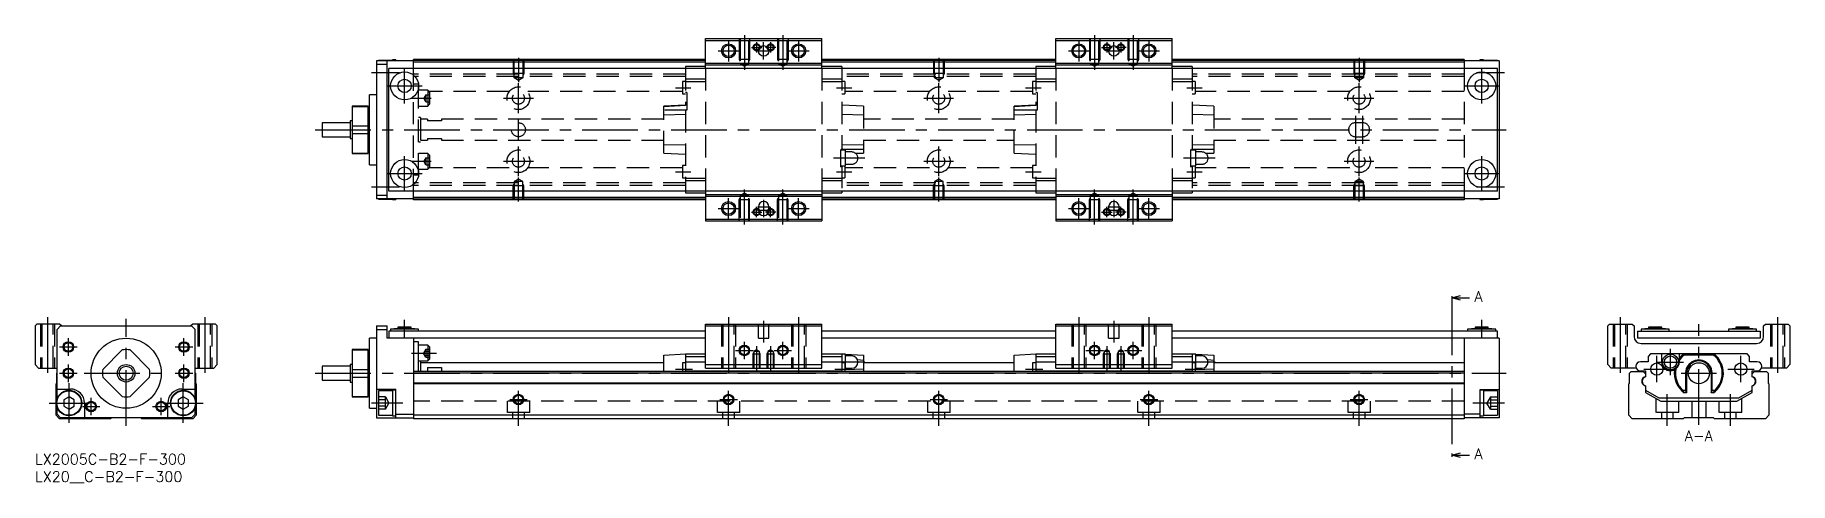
# Model space of a CAD drawing. Extents: x 0 to 501, y -8 to 120.
import ezdxf

# ---------------------------------------------------------------- set-up
doc = ezdxf.new("R2010")
doc.units = 0
doc.header["$LTSCALE"] = 0.5
doc.linetypes.add('CENTER', pattern=[50.8, 31.75, -6.35, 6.35, -6.35])
doc.linetypes.add('DASHED', pattern=[19.05, 12.7, -6.35])
doc.layers.get('0').update_dxf_attribs({"linetype": 'CONTINUOUS'})
for name, color, linetype in [('MSM_CENTER', 1, 'CENTER'), ('MSM_CONTINUOUS', 7, 'CONTINUOUS'), ('MSM_DASHED', 4, 'DASHED'), ('MSM_NARROW', 5, 'CONTINUOUS'), ('MSM_PART_NUMBER', 7, 'CONTINUOUS')]:
    doc.layers.add(name, color=color, linetype=linetype)
doc.styles.get("Standard").update_dxf_attribs({"font": 'txt.shx', "height": 1, "bigfont": 'bigfont.shx'})

# ---------------------------------------------------------------- blocks, each defined once
blk = doc.blocks.new('*U2')
at = {"layer": 'MSM_PART_NUMBER'}
blk.add_text('LX2005C-B2-F-300', height=3, dxfattribs=at).set_placement((0, -3))
blk = doc.blocks.new('*U3')
at = {"layer": 'MSM_PART_NUMBER'}
blk.add_text('LX20__C-B2-F-300', height=3, dxfattribs=at).set_placement((0, -8))

msp = doc.modelspace()

# ---------------------------------------------------------------- linework, layer by layer
for p, q in [((185.7, 110.5), (185.7, 110)), ((230.3, 110.5), (230.3, 110)), ((285.7, 110.5), (285.7, 110)), ((330.3, 110.5), (330.3, 110)), ((185.7, 75), (185.7, 74.5)), ((230.3, 75), (230.3, 74.5)), ((285.7, 75), (285.7, 74.5)), ((330.3, 75), (330.3, 74.5))]:
    msp.add_line(p, q)
at = {"layer": 'MSM_CENTER'}
for p, q in [((198, 118), (198, 112)), ((202.5, 119.5), (202.5, 109.59)), ((204.5, 116), (207.5, 116)), ((206, 117.5), (206, 114.5)), ((208, 112.5), (208, 117.5)), ((211.5, 116), (208.5, 116)), ((210, 117.5), (210, 114.5)), ((213.5, 119.5), (213.5, 109.59)), ((218, 118), (218, 112)), ((298, 118), (298, 112)), ((302.5, 119.5), (302.5, 109.59)), ((304.5, 116), (307.5, 116)), ((306, 117.5), (306, 114.5)), ((308, 112.5), (308, 117.5)), ((311.5, 116), (308.5, 116)), ((310, 117.5), (310, 114.5)), ((313.5, 119.5), (313.5, 109.59)), ((318, 118), (318, 112)), ((138, 113), (138, 106.09)), ((195, 115), (201, 115)), ((206, 115), (210, 115)), ((215, 115), (221, 115)), ((258, 113), (258, 106.09)), ((295, 115), (301, 115)), ((306, 115), (310, 115)), ((315, 115), (321, 115)), ((378, 113), (378, 106.09)), ((96, 108.8), (104, 108.8)), ((105.5, 100), (105.5, 110)), ((138, 97.25), (138, 105.75)), ((258, 97.25), (258, 105.75)), ((378, 97.25), (378, 105.75)), ((411.5, 108.8), (419.5, 108.8)), ((413, 100), (413, 110)), ((100.5, 105), (110.5, 105)), ((107.5, 101.5), (113.1, 101.5)), ((133.75, 101.5), (142.25, 101.5)), ((182.8, 104.5), (187.2, 104.5)), ((228.8, 104.5), (233.2, 104.5)), ((253.75, 101.5), (262.25, 101.5)), ((282.8, 104.5), (287.2, 104.5)), ((328.8, 104.5), (333.2, 104.5)), ((373.75, 101.5), (382.25, 101.5)), ((408, 105), (418, 105)), ((138, 89.5), (138, 95.5)), ((377, 96.5), (377, 88.5)), ((379, 96.5), (379, 88.5)), ((80, 92.5), (420, 92.5)), ((138, 79.25), (138, 87.75)), ((258, 79.25), (258, 87.75)), ((378, 79.25), (378, 87.75)), ((105.5, 75), (105.5, 85)), ((107.5, 83.5), (113.1, 83.5)), ((133.75, 83.5), (142.25, 83.5)), ((182.8, 80.5), (187.2, 80.5)), ((236.9, 84.4), (227.9, 84.4)), ((228.8, 80.45), (233.2, 80.45)), ((253.75, 83.5), (262.25, 83.5)), ((282.8, 80.5), (287.2, 80.5)), ((336.9, 84.4), (327.9, 84.4)), ((328.8, 80.45), (333.2, 80.45)), ((373.75, 83.5), (382.25, 83.5)), ((413, 75), (413, 85)), ((96, 76.2), (104, 76.2)), ((100.5, 80), (110.5, 80)), ((138, 72), (138, 78.91)), ((202.5, 65.5), (202.5, 75.41)), ((213.5, 65.5), (213.5, 75.41)), ((258, 72), (258, 78.91)), ((302.5, 65.5), (302.5, 75.41)), ((313.5, 65.5), (313.5, 75.41)), ((378, 72), (378, 78.91)), ((408, 80), (418, 80)), ((411.5, 76.2), (419.5, 76.2)), ((198, 67), (198, 73)), ((206, 67.5), (206, 70.5)), ((206.25, 70.5), (209.75, 70.5)), ((208, 72.5), (208, 67.5)), ((210, 67.5), (210, 70.5)), ((218, 67), (218, 73)), ((298, 67), (298, 73)), ((306, 67.5), (306, 70.5)), ((306.25, 70.5), (309.75, 70.5)), ((308, 72.5), (308, 67.5)), ((310, 67.5), (310, 70.5)), ((318, 67), (318, 73)), ((195, 70), (201, 70)), ((204.5, 69), (207.5, 69)), ((206.25, 69.5), (209.75, 69.5)), ((211.5, 69), (208.5, 69)), ((215, 70), (221, 70)), ((295, 70), (301, 70)), ((304.5, 69), (307.5, 69)), ((306.25, 69.5), (309.75, 69.5)), ((311.5, 69), (308.5, 69)), ((315, 70), (321, 70)), ((404.5, 44.04), (404.5, 0.13)), ((3.5, 39), (3.5, 22.5)), ((26, 8), (26, 38.5)), ((48.5, 39), (48.5, 22.5)), ((105.5, 33), (105.5, 38.2)), ((198, 39), (198, 22.5)), ((208, 38), (208, 31.8)), ((218, 39), (218, 22.5)), ((298, 39), (298, 22.5)), ((308, 38), (308, 31.8)), ((318, 39), (318, 22.5)), ((413, 33), (413, 38.2)), ((452.5, 39), (452.5, 22.5)), ((475, 8.3), (475, 37)), ((497.5, 39), (497.5, 22.5)), ((7, 30.5), (12, 30.5)), ((9.5, 28), (9.5, 33)), ((40, 30.5), (45, 30.5)), ((42.5, 28), (42.5, 33)), ((202.5, 27), (202.5, 32)), ((206, 30.7), (206, 23.5)), ((210, 30.7), (210, 23.5)), ((213.5, 27), (213.5, 32)), ((302.5, 27), (302.5, 32)), ((306, 30.7), (306, 23.5)), ((310, 30.7), (310, 23.5)), ((313.5, 27), (313.5, 32)), ((9.5, 20.5), (9.5, 25.5)), ((42.5, 20.5), (42.5, 25.5)), ((107.5, 28.75), (114.6, 28.75)), ((200, 29.5), (205, 29.5)), ((211, 29.5), (216, 29.5)), ((236.9, 26.2), (228.3, 26.2)), ((300, 29.5), (305, 29.5)), ((311, 29.5), (316, 29.5)), ((336.9, 26.2), (328.3, 26.2)), ((463, 20.45), (463, 27.95)), ((463.15, 26.2), (470.65, 26.2)), ((466.9, 22.45), (466.9, 29.95)), ((487, 20.45), (487, 27.95)), ((7, 23), (12, 23)), ((9.7, 8.85), (9.7, 20.15)), ((14, 23), (38, 23)), ((40, 23), (45, 23)), ((42.3, 8.85), (42.3, 20.15)), ((80, 23), (420, 23)), ((182.8, 24.2), (187.7, 24.2)), ((228.3, 24.2), (233.2, 24.2)), ((282.8, 24.2), (287.7, 24.2)), ((328.3, 24.2), (333.2, 24.2)), ((459.25, 24.2), (466.75, 24.2)), ((470, 23), (480, 23)), ((483.25, 24.2), (490.75, 24.2)), ((16, 11), (16, 16)), ((36, 11), (36, 16)), ((135.5, 15.5), (140.5, 15.5)), ((138, 8), (138, 18)), ((195.5, 15.5), (200.5, 15.5)), ((198, 8), (198, 18)), ((255.5, 15.5), (260.5, 15.5)), ((258, 8), (258, 18)), ((315.5, 15.5), (320.5, 15.5)), ((318, 8), (318, 18)), ((375.5, 15.5), (380.5, 15.5)), ((378, 8), (378, 18)), ((466, 8), (466, 17)), ((484, 8), (484, 17)), ((4.05, 14.5), (15.35, 14.5)), ((13.5, 13.5), (18.5, 13.5)), ((33.5, 13.5), (38.5, 13.5)), ((36.65, 14.5), (47.95, 14.5)), ((105, 14.5), (96, 14.5)), ((419.5, 14.5), (410.5, 14.5))]:
    msp.add_line(p, q, dxfattribs=at)
at = {"layer": 'MSM_CONTINUOUS'}
for p, q in [((191.4, 118.5), (224.6, 118.5)), ((191.4, 110), (191.4, 118.5)), ((191.4, 118), (224.6, 118)), ((224.6, 110), (224.6, 118.5)), ((291.4, 118.5), (324.6, 118.5)), ((291.4, 110), (291.4, 118.5)), ((291.4, 118), (324.6, 118)), ((324.6, 110), (324.6, 118.5)), ((108, 112.2), (97.5, 112.2)), ((97.5, 112.2), (97.5, 72.8)), ((97.5, 111.2), (100.5, 111.2)), ((98, 112.3), (98, 112.2)), ((102, 112.3), (98, 112.3)), ((100.5, 72.8), (100.5, 112.2)), ((102, 112.45), (102, 112.2)), ((103, 112.45), (102, 112.45)), ((103, 112.45), (103, 112.2)), ((108, 110), (108, 112.5)), ((191.4, 112.5), (108, 112.5)), ((191.4, 112.3), (108, 112.3)), ((191.4, 111.8), (108, 111.8)), ((191.4, 110.5), (185.7, 110.5)), ((191.4, 111.5), (224.6, 111.5)), ((191.4, 111), (224.6, 111)), ((291.4, 112.5), (224.6, 112.5)), ((291.4, 112.3), (224.6, 112.3)), ((291.4, 111.8), (224.6, 111.8)), ((230.3, 110.5), (224.6, 110.5)), ((291.4, 110.5), (285.7, 110.5)), ((291.4, 111.5), (324.6, 111.5)), ((291.4, 111), (324.6, 111)), ((408, 112.5), (324.6, 112.5)), ((408, 112.3), (324.6, 112.3)), ((408, 111.8), (324.6, 111.8)), ((330.3, 110.5), (324.6, 110.5)), ((408, 112.5), (408, 110)), ((418, 112.2), (408, 112.2)), ((413.5, 112.45), (412.5, 112.45)), ((412.5, 112.45), (412.5, 112.2)), ((413.5, 112.45), (413.5, 112.2)), ((417.5, 112.3), (413.5, 112.3)), ((417.5, 112.3), (417.5, 112.2)), ((418, 112.2), (418, 72.8)), ((101, 75), (101, 110)), ((417.5, 110), (101, 110)), ((417.5, 75), (417.5, 110)), ((97.5, 102.5), (95.5, 102.5)), ((95.5, 82.5), (95.5, 102.5)), ((95.1, 99.25), (90.5, 99.25)), ((90.5, 99.25), (90.5, 85.75)), ((90.5, 99.16), (95.1, 99.16)), ((95.1, 85.75), (95.1, 99.25)), ((95.5, 97), (95.1, 97)), ((82, 94.5), (82, 90.5)), ((90, 94.5), (82, 94.5)), ((82, 90.5), (90, 90.5)), ((90, 95), (90, 90)), ((90.5, 95), (90, 95)), ((90.5, 93.62), (95.1, 93.62)), ((90.5, 91.38), (95.1, 91.38)), ((90, 90), (90.5, 90)), ((90.5, 85.84), (95.1, 85.84)), ((90.5, 85.75), (95.1, 85.75)), ((95.1, 88), (95.5, 88)), ((95.5, 82.5), (97.5, 82.5)), ((97.5, 73.8), (100.5, 73.8)), ((108, 72.8), (97.5, 72.8)), ((98, 72.8), (98, 72.7)), ((98, 72.7), (102, 72.7)), ((417.5, 75), (101, 75)), ((102, 72.8), (102, 72.55)), ((102, 72.55), (103, 72.55)), ((103, 72.8), (103, 72.55)), ((108, 72.5), (108, 75)), ((191.4, 73.2), (108, 73.2)), ((191.4, 72.7), (108, 72.7)), ((191.4, 72.5), (108, 72.5)), ((185.7, 74.5), (191.4, 74.5)), ((191.4, 75), (191.4, 66.5)), ((191.4, 74), (224.6, 74)), ((191.4, 73.5), (224.6, 73.5)), ((206.5, 70.5), (206.5, 69.5)), ((209.5, 69.5), (209.5, 70.5)), ((224.6, 75), (224.6, 66.5)), ((224.6, 74.5), (230.3, 74.5)), ((291.4, 73.2), (224.6, 73.2)), ((291.4, 72.7), (224.6, 72.7)), ((291.4, 72.5), (224.6, 72.5)), ((285.7, 74.5), (291.4, 74.5)), ((291.4, 75), (291.4, 66.5)), ((291.4, 74), (324.6, 74)), ((291.4, 73.5), (324.6, 73.5)), ((306.5, 70.5), (306.5, 69.5)), ((309.5, 69.5), (309.5, 70.5)), ((324.6, 75), (324.6, 66.5)), ((324.6, 74.5), (330.3, 74.5)), ((408, 73.2), (324.6, 73.2)), ((408, 72.7), (324.6, 72.7)), ((408, 72.5), (324.6, 72.5)), ((408, 75), (408, 72.5)), ((418, 72.8), (408, 72.8)), ((412.5, 72.8), (412.5, 72.55)), ((412.5, 72.55), (413.5, 72.55)), ((413.5, 72.8), (413.5, 72.55)), ((413.5, 72.7), (417.5, 72.7)), ((417.5, 72.8), (417.5, 72.7)), ((191.4, 67), (224.6, 67)), ((191.4, 66.5), (224.6, 66.5)), ((291.4, 67), (324.6, 67)), ((291.4, 66.5), (324.6, 66.5)), ((404.5, 44.54), (407, 45.21)), ((404.5, 45.04), (404.5, 44.04)), ((407, 43.87), (404.5, 44.54)), ((404.5, 44.54), (409.5, 44.54)), ((0.5, 37), (0, 36.5)), ((0, 36.5), (0, 25.5)), ((7, 37), (0.5, 37)), ((6.3, 35.5), (7.3, 36.5)), ((6.3, 15.83), (6.3, 35.5)), ((7.5, 36.5), (7, 37)), ((7.3, 36.5), (44.7, 36.5)), ((45, 37), (44.5, 36.5)), ((44.7, 36.5), (45.7, 35.5)), ((51.5, 37), (45, 37)), ((45.7, 15.83), (45.7, 35.5)), ((52, 36.5), (51.5, 37)), ((52, 25.5), (52, 36.5)), ((97.5, 36.5), (97.5, 10.3)), ((97.5, 36.5), (100.5, 36.5)), ((97.5, 35.5), (100.5, 35.5)), ((100.5, 33), (100.5, 36.5)), ((103.6, 35.8), (101.5, 35.55)), ((101.5, 35.55), (101.5, 35)), ((109.5, 35.55), (101.5, 35.55)), ((103.6, 36.2), (103.6, 35.8)), ((107.4, 36.2), (103.6, 36.2)), ((107.4, 35.8), (103.6, 35.8)), ((107.4, 35.8), (107.4, 36.2)), ((109.5, 35.55), (107.4, 35.8)), ((109.5, 35), (109.5, 35.55)), ((191.4, 37), (224.6, 37)), ((191.4, 24.5), (191.4, 37)), ((191.4, 36.5), (224.6, 36.5)), ((224.6, 24.5), (224.6, 37)), ((291.4, 37), (324.6, 37)), ((291.4, 24.5), (291.4, 37)), ((291.4, 36.5), (324.6, 36.5)), ((324.6, 24.5), (324.6, 37)), ((411.1, 35.8), (409, 35.55)), ((409, 35.55), (409, 35)), ((417, 35.55), (409, 35.55)), ((411.1, 36.2), (411.1, 35.8)), ((414.9, 36.2), (411.1, 36.2)), ((414.9, 35.8), (411.1, 35.8)), ((414.9, 35.8), (414.9, 36.2)), ((417, 35.55), (414.9, 35.8)), ((417, 35), (417, 35.55)), ((449, 36.5), (449.5, 37)), ((449, 25.5), (449, 36.5)), ((449.5, 37), (456, 37)), ((456, 37), (456.5, 36.5)), ((456.5, 36.5), (456.5, 33.5)), ((460.6, 35.8), (458.5, 35.55)), ((466.5, 35.55), (458.5, 35.55)), ((458.5, 35.55), (458.5, 35)), ((464.4, 36.2), (460.6, 36.2)), ((460.6, 36.2), (460.6, 35.8)), ((464.4, 35.8), (460.6, 35.8)), ((464.4, 35.8), (464.4, 36.2)), ((466.5, 35.55), (464.4, 35.8)), ((466.5, 35), (466.5, 35.55)), ((485.6, 35.8), (483.5, 35.55)), ((491.5, 35.55), (483.5, 35.55)), ((483.5, 35.55), (483.5, 35)), ((489.4, 36.2), (485.6, 36.2)), ((485.6, 36.2), (485.6, 35.8)), ((489.4, 35.8), (485.6, 35.8)), ((489.4, 35.8), (489.4, 36.2)), ((491.5, 35.55), (489.4, 35.8)), ((491.5, 35), (491.5, 35.55)), ((493.5, 36.5), (494, 37)), ((493.5, 33.5), (493.5, 36.5)), ((494, 37), (500.5, 37)), ((500.5, 37), (501, 36.5)), ((501, 36.5), (501, 25.5)), ((97.5, 33), (95.5, 33)), ((95.5, 13), (95.5, 33)), ((191.4, 33), (100.5, 33)), ((101, 35), (101, 33)), ((191.4, 35), (101, 35)), ((108, 33), (108, 10)), ((109.5, 32), (108, 32)), ((109.5, 23.5), (109.5, 32)), ((112.1, 31), (109.5, 31)), ((112.6, 30.5), (112.1, 31)), ((112.1, 31), (112.1, 26.5)), ((112.6, 30.5), (112.6, 27)), ((291.4, 35), (224.6, 35)), ((291.4, 33), (224.6, 33)), ((417.5, 35), (324.6, 35)), ((418, 33), (324.6, 33)), ((408, 33), (408, 10)), ((417.5, 33), (417.5, 35)), ((418, 33), (418, 10.3)), ((457.5, 35), (492.5, 35)), ((457.5, 35), (457.5, 33)), ((492.5, 33), (457.5, 33)), ((458.5, 31.5), (491.5, 31.5)), ((492.5, 35), (492.5, 33)), ((0, 25.5), (1, 24.5)), ((19.34, 24.12), (24.88, 29.66)), ((27.12, 29.66), (32.66, 24.12)), ((51, 24.5), (52, 25.5)), ((90.5, 25.5), (90, 25.5)), ((90, 25.5), (90, 20.5)), ((95.1, 29.75), (90.5, 29.75)), ((90.5, 29.75), (90.5, 16.25)), ((90.5, 29.66), (95.1, 29.66)), ((95.1, 16.25), (95.1, 29.75)), ((95.5, 27.5), (95.1, 27.5)), ((109.5, 26.5), (112.1, 26.5)), ((110, 26.5), (110, 23.5)), ((179.5, 26), (110, 26)), ((112.1, 26.5), (112.6, 27)), ((179.5, 28.2), (185.7, 28.5)), ((179.5, 23.5), (179.5, 28.2)), ((185.7, 25.95), (184.8, 25.95)), ((184.8, 25.95), (184.8, 23.5)), ((185.7, 28.5), (191.4, 28.5)), ((185.7, 28.5), (185.7, 23.5)), ((185.7, 27.79), (191.4, 27.79)), ((185.7, 26.3), (191.4, 26.3)), ((191.4, 25.5), (224.6, 25.5)), ((224.6, 28.5), (230.3, 28.5)), ((224.6, 27.79), (230.3, 27.79)), ((224.6, 26.3), (230.3, 26.3)), ((230.3, 28.5), (231.32, 28.45)), ((230.3, 28.5), (230.3, 23.5)), ((231.4, 28.45), (230.3, 28.45)), ((231.2, 25.95), (230.3, 25.95)), ((231.2, 25.95), (231.2, 23.5)), ((231.4, 28.45), (236.5, 28.2)), ((231.4, 23.95), (231.4, 28.45)), ((233.15, 27.95), (231.4, 27.95)), ((236.5, 26.63), (234.8, 26.79)), ((236.5, 28.2), (236.5, 23.5)), ((279.5, 26), (236.5, 26)), ((279.5, 28.2), (285.7, 28.5)), ((279.5, 23.5), (279.5, 28.2)), ((285.7, 25.95), (284.8, 25.95)), ((284.8, 25.95), (284.8, 23.5)), ((285.7, 28.5), (291.4, 28.5)), ((285.7, 28.5), (285.7, 23.5)), ((285.7, 27.79), (291.4, 27.79)), ((285.7, 26.3), (291.4, 26.3)), ((291.4, 25.5), (324.6, 25.5)), ((324.6, 28.5), (330.3, 28.5)), ((324.6, 27.79), (330.3, 27.79)), ((324.6, 26.3), (330.3, 26.3)), ((330.3, 28.5), (331.32, 28.45)), ((330.3, 28.5), (330.3, 23.5)), ((331.4, 28.45), (330.3, 28.45)), ((331.2, 25.95), (330.3, 25.95)), ((331.2, 25.95), (331.2, 23.5)), ((331.4, 28.45), (336.5, 28.2)), ((331.4, 23.95), (331.4, 28.45)), ((333.15, 27.95), (331.4, 27.95)), ((336.5, 26.63), (334.8, 26.79)), ((336.5, 28.2), (336.5, 23.5)), ((408, 26), (336.5, 26)), ((450, 24.5), (449, 25.5)), ((460.5, 26.3), (458.3, 26.3)), ((461.21, 28.5), (460.5, 27.79)), ((460.5, 27.79), (460.5, 26.3)), ((488.79, 28.5), (461.21, 28.5)), ((464.4, 26.2), (464.4, 28.5)), ((469.4, 28.5), (469.4, 26.2)), ((470.67, 28.5), (470.81, 28.2)), ((479.19, 28.2), (470.81, 28.2)), ((479.19, 28.2), (479.33, 28.5)), ((489.5, 27.79), (488.79, 28.5)), ((489.5, 26.3), (489.5, 27.79)), ((491.7, 26.3), (489.5, 26.3)), ((501, 25.5), (500, 24.5)), ((1, 24.5), (6.3, 24.5)), ((6, 20), (6.2, 20.2)), ((6.2, 23), (6.3, 23.1)), ((6.2, 20.2), (6.2, 23)), ((24.88, 16.34), (19.34, 21.88)), ((32.66, 21.88), (27.12, 16.34)), ((45.7, 24.5), (51, 24.5)), ((45.7, 23.1), (45.8, 23)), ((45.8, 23), (45.8, 20.2)), ((45.8, 20.2), (46, 20)), ((90, 25), (82, 25)), ((82, 25), (82, 21)), ((82, 21), (90, 21)), ((90, 20.5), (90.5, 20.5)), ((90.5, 24.12), (95.1, 24.12)), ((90.5, 21.88), (95.1, 21.88)), ((408, 23.5), (108, 23.5)), ((408, 23), (108, 23)), ((408, 20.2), (108, 20.2)), ((112, 24.66), (116, 24.66)), ((112, 24.66), (112, 23.5)), ((116, 24.66), (116, 23.5)), ((185.7, 23.7), (230.3, 23.7)), ((191.4, 24.5), (224.6, 24.5)), ((231.2, 23.95), (231.4, 23.95)), ((231.4, 24.45), (233.15, 24.45)), ((231.4, 24.03), (236.5, 24.23)), ((285.7, 23.7), (330.3, 23.7)), ((291.4, 24.5), (324.6, 24.5)), ((331.2, 23.95), (331.4, 23.95)), ((331.4, 24.45), (333.15, 24.45)), ((331.4, 24.03), (336.5, 24.23)), ((457.1, 24.5), (450, 24.5)), ((455, 20), (455.2, 20.2)), ((455.2, 23), (455.7, 23.5)), ((455.2, 20.2), (455.2, 23)), ((455.7, 23.5), (459.1, 23.5)), ((458.3, 23.7), (459.8, 23.7)), ((459.1, 23.5), (459.8, 22.8)), ((459.8, 23.7), (459.8, 21.96)), ((471.21, 22.68), (471.21, 18.04)), ((471.5, 23), (471.5, 17.38)), ((478.5, 23), (478.5, 17.38)), ((478.79, 18.04), (478.79, 22.68)), ((490.2, 23.7), (491.7, 23.7)), ((490.2, 21.96), (490.2, 23.7)), ((490.2, 22.8), (490.9, 23.5)), ((490.9, 23.5), (494.3, 23.5)), ((500, 24.5), (492.9, 24.5)), ((494.3, 23.5), (494.8, 23)), ((494.8, 23), (494.8, 20.2)), ((494.8, 20.2), (495, 20)), ((6, 11), (6, 20)), ((6.3, 18.5), (10.1, 18.5)), ((9.7, 16.23), (8.2, 15.37)), ((8.2, 15.37), (8.2, 13.63)), ((11.2, 15.37), (9.7, 16.23)), ((11.2, 13.63), (11.2, 15.37)), ((42.3, 16.23), (40.8, 15.37)), ((40.8, 15.37), (40.8, 13.63)), ((41.9, 18.5), (45.7, 18.5)), ((43.8, 15.37), (42.3, 16.23)), ((43.8, 13.63), (43.8, 15.37)), ((46, 20), (46, 11)), ((90.5, 16.34), (95.1, 16.34)), ((90.5, 16.25), (95.1, 16.25)), ((95.1, 18.5), (95.5, 18.5)), ((97.5, 18.5), (103, 18.5)), ((102, 18), (98, 18)), ((98, 18), (98, 11)), ((103, 18.15), (102, 18.15)), ((102, 18.15), (102, 10.85)), ((103, 10.3), (103, 18.5)), ((408, 20), (108, 20)), ((418, 18.3), (412.5, 18.3)), ((412.5, 18.3), (412.5, 10.3)), ((413.5, 18.15), (412.5, 18.15)), ((413.5, 18.15), (413.5, 10.85)), ((417.5, 18), (413.5, 18)), ((417.5, 18), (417.5, 11)), ((455, 11), (455, 20)), ((459.8, 19.44), (459.8, 17.5)), ((459.8, 18.16), (463.54, 16)), ((459.8, 17.5), (464.13, 15)), ((463.54, 16), (486.46, 16)), ((471.21, 18.04), (470.53, 18.04)), ((471.5, 17.38), (470.83, 17.38)), ((471.21, 18.04), (471.5, 17.38)), ((478.5, 17.38), (478.79, 18.04)), ((479.17, 17.38), (478.5, 17.38)), ((479.47, 18.04), (478.79, 18.04)), ((485.87, 15), (490.2, 17.5)), ((486.46, 16), (490.2, 18.16)), ((490.2, 17.5), (490.2, 19.44)), ((495, 20), (495, 11)), ((7, 10), (6, 11)), ((6.3, 11.3), (6.3, 13.17)), ((6.3, 11.3), (7.3, 10.3)), ((44.7, 10.3), (7.3, 10.3)), ((8.2, 13.63), (9.7, 12.77)), ((9.7, 12.77), (11.2, 13.63)), ((14.1, 14.5), (14.1, 10.3)), ((21.8, 10.3), (21.5, 10)), ((30.5, 10), (30.2, 10.3)), ((37.9, 10.3), (37.9, 14.5)), ((40.8, 13.63), (42.3, 12.77)), ((42.3, 12.77), (43.8, 13.63)), ((44.7, 10.3), (45.7, 11.3)), ((46, 11), (45, 10)), ((45.7, 11.3), (45.7, 13.17)), ((95.5, 13), (97.5, 13)), ((97.5, 10.3), (108, 10.3)), ((98, 11), (102, 11)), ((102, 10.85), (103, 10.85)), ((103, 11.3), (108, 11.3)), ((408, 11), (108, 11)), ((412.5, 11.3), (408, 11.3)), ((418, 10.3), (408, 10.3)), ((412.5, 10.85), (413.5, 10.85)), ((413.5, 11), (417.5, 11)), ((456, 10), (455, 11)), ((464.13, 15), (485.87, 15)), ((470.8, 10.3), (470.5, 10)), ((479.2, 10.3), (470.8, 10.3)), ((479.5, 10), (479.2, 10.3)), ((495, 11), (494, 10)), ((21.5, 10), (7, 10)), ((45, 10), (30.5, 10)), ((408, 10), (108, 10)), ((470.5, 10), (456, 10)), ((494, 10), (479.5, 10)), ((404.5, -0.37), (407, 0.3)), ((404.5, 0.13), (404.5, -0.87)), ((407, -1.04), (404.5, -0.37)), ((404.5, -0.37), (409.5, -0.37))]:
    msp.add_line(p, q, dxfattribs=at)
for centre, radius in [((198, 115), 1.62), ((208, 115), 1.5), ((218, 115), 1.62), ((298, 115), 1.62), ((308, 115), 1.5), ((318, 115), 1.62), ((105.5, 105), 4), ((105.5, 105), 1.9), ((413, 105), 4), ((413, 105), 1.9), ((105.5, 80), 4), ((105.5, 80), 1.9), ((413, 80), 4), ((413, 80), 1.9), ((198, 70), 1.62), ((218, 70), 1.62), ((298, 70), 1.62), ((318, 70), 1.62), ((9.5, 30.5), 1.23), ((26, 23), 10), ((42.5, 30.5), 1.23), ((202.5, 29.5), 1.23), ((213.5, 29.5), 1.23), ((302.5, 29.5), 1.23), ((313.5, 29.5), 1.23), ((26, 23), 2.5), ((463, 24.2), 1.75), ((466.9, 26.2), 2.25), ((466.9, 26.2), 1.75), ((475, 23), 3), ((487, 24.2), 1.75), ((9.5, 23), 1.23), ((26, 23), 2), ((42.5, 23), 1.23), ((9.7, 14.5), 3.65), ((9.7, 14.5), 3.5), ((42.3, 14.5), 3.65), ((42.3, 14.5), 3.5), ((138, 15.5), 1.23), ((198, 15.5), 1.23), ((258, 15.5), 1.23), ((318, 15.5), 1.23), ((378, 15.5), 1.23), ((16, 13.5), 1.23), ((36, 13.5), 1.23)]:
    msp.add_circle(centre, radius, dxfattribs=at)
for centre, radius, start, end in [((208, 70.5), 1.5, 0, 180), ((308, 70.5), 1.5, 0, 180), ((208, 69.5), 1.5, 180, 0), ((308, 69.5), 1.5, 180, 0), ((458.5, 33.5), 2, 180, 270), ((491.5, 33.5), 2, 270, 0), ((26, 23), 6.75, 80.4309, 99.5691), ((233.15, 26.2), 1.75, 270, 90), ((333.15, 26.2), 1.75, 270, 90), ((458.3, 25), 1.3, 90, 270), ((466.9, 26.2), 2.5, 180, 0), ((475, 23), 7, 128.2132, 143.1301), ((475, 23), 6.68, 128.8735, 147.0286), ((475, 23), 3.8, 355.1074, 184.8926), ((475, 23), 3.5, 0, 180), ((475, 23), 7, 306.5962, 51.7868), ((475, 23), 6.68, 312.0402, 51.1265), ((491.7, 25), 1.3, 270, 90), ((26, 23), 6.75, 170.4309, 189.5691), ((26, 23), 6.75, 350.4309, 9.5691), ((460, 20.7), 1.32, 98.7147, 261.2853), ((460.1, 20.7), 1.3, 103.3424, 256.6576), ((475, 23), 7, 171.8617, 233.4038), ((475, 23), 6.68, 169.3812, 227.9598), ((490, 20.7), 1.32, 278.7147, 81.2853), ((489.9, 20.7), 1.3, 283.3424, 76.6576), ((10.1, 14.5), 4, 0, 90), ((26, 23), 6.75, 260.4309, 279.5691), ((41.9, 14.5), 4, 90, 180), ((476.07, 20.13), 5.92, 200.6125, 207.6426), ((468.81, 22.42), 11.52, 334.0671, 337.6778)]:
    msp.add_arc(centre, radius, start, end, dxfattribs=at)
at = {"layer": 'MSM_DASHED'}
for p, q in [((201, 118.5), (201, 112.5)), ((201.27, 118.5), (201.27, 111.3)), ((203.73, 111.3), (203.73, 118.5)), ((204, 118.5), (204, 112.5)), ((212, 118.5), (212, 112.5)), ((212.27, 118.5), (212.27, 111.3)), ((214.73, 111.3), (214.73, 118.5)), ((215, 118.5), (215, 112.5)), ((301, 118.5), (301, 112.5)), ((301.27, 118.5), (301.27, 111.3)), ((303.73, 111.3), (303.73, 118.5)), ((304, 118.5), (304, 112.5)), ((312, 118.5), (312, 112.5)), ((312.27, 118.5), (312.27, 111.3)), ((314.73, 111.3), (314.73, 118.5)), ((315, 118.5), (315, 112.5)), ((136.5, 112.5), (136.5, 108.5)), ((136.77, 107.3), (136.77, 112.5)), ((139.23, 112.5), (139.23, 107.3)), ((139.5, 112.5), (139.5, 108.5)), ((204, 112.5), (201, 112.5)), ((201, 112.5), (201.27, 112.03)), ((201.27, 111.3), (202.5, 110.59)), ((203.73, 111.3), (201.27, 111.3)), ((202.5, 110.59), (203.73, 111.3)), ((204, 112.5), (203.73, 112.03)), ((215, 112.5), (212, 112.5)), ((212, 112.5), (212.27, 112.03)), ((212.27, 111.3), (213.5, 110.59)), ((214.73, 111.3), (212.27, 111.3)), ((213.5, 110.59), (214.73, 111.3)), ((215, 112.5), (214.73, 112.03)), ((256.5, 112.5), (256.5, 108.5)), ((256.77, 107.3), (256.77, 112.5)), ((259.23, 112.5), (259.23, 107.3)), ((259.5, 112.5), (259.5, 108.5)), ((304, 112.5), (301, 112.5)), ((301, 112.5), (301.27, 112.03)), ((301.27, 111.3), (302.5, 110.59)), ((303.73, 111.3), (301.27, 111.3)), ((302.5, 110.59), (303.73, 111.3)), ((304, 112.5), (303.73, 112.03)), ((315, 112.5), (312, 112.5)), ((312, 112.5), (312.27, 112.03)), ((312.27, 111.3), (313.5, 110.59)), ((314.73, 111.3), (312.27, 111.3)), ((313.5, 110.59), (314.73, 111.3)), ((315, 112.5), (314.73, 112.03)), ((376.5, 112.5), (376.5, 108.5)), ((376.77, 107.3), (376.77, 112.5)), ((379.23, 112.5), (379.23, 107.3)), ((379.5, 112.5), (379.5, 108.5)), ((108, 75), (108, 110)), ((185.7, 108.4), (108, 108.4)), ((185.7, 107.7), (108, 107.7)), ((109.5, 105.5), (108, 105.5)), ((109.5, 79.5), (109.5, 105.5)), ((139.5, 108.5), (136.5, 108.5)), ((136.5, 108.5), (136.77, 108.03)), ((139.23, 107.3), (136.77, 107.3)), ((138, 106.59), (136.77, 107.3)), ((139.23, 107.3), (138, 106.59)), ((139.5, 108.5), (139.23, 108.03)), ((184.8, 106.25), (184.8, 102.75)), ((185.7, 106.25), (184.8, 106.25)), ((185.7, 110), (185.7, 99.43)), ((185.7, 107), (191.4, 107)), ((185.7, 106.29), (191.4, 106.29)), ((191.4, 110), (191.4, 75)), ((224.6, 110), (224.6, 75)), ((224.6, 107), (230.3, 107)), ((224.6, 106.29), (230.3, 106.29)), ((230.3, 110), (230.3, 86.9)), ((285.7, 108.4), (230.3, 108.4)), ((285.7, 107.7), (230.3, 107.7)), ((231.2, 106.25), (230.3, 106.25)), ((231.2, 106.25), (231.2, 102.75)), ((259.5, 108.5), (256.5, 108.5)), ((256.5, 108.5), (256.77, 108.03)), ((259.23, 107.3), (256.77, 107.3)), ((258, 106.59), (256.77, 107.3)), ((259.23, 107.3), (258, 106.59)), ((259.5, 108.5), (259.23, 108.03)), ((284.8, 106.25), (284.8, 102.75)), ((285.7, 106.25), (284.8, 106.25)), ((285.7, 110), (285.7, 99.43)), ((285.7, 107), (291.4, 107)), ((285.7, 106.29), (291.4, 106.29)), ((291.4, 110), (291.4, 75)), ((324.6, 110), (324.6, 75)), ((324.6, 107), (330.3, 107)), ((324.6, 106.29), (330.3, 106.29)), ((330.3, 110), (330.3, 86.9)), ((408, 108.4), (330.3, 108.4)), ((408, 107.7), (330.3, 107.7)), ((331.2, 106.25), (330.3, 106.25)), ((331.2, 106.25), (331.2, 102.75)), ((376.5, 108.5), (376.77, 108.03)), ((379.5, 108.5), (376.5, 108.5)), ((379.23, 107.3), (376.77, 107.3)), ((378, 106.59), (376.77, 107.3)), ((379.23, 107.3), (378, 106.59)), ((379.5, 108.5), (379.23, 108.03)), ((408, 110), (408, 75)), ((112.1, 103.75), (109.5, 103.75)), ((111.6, 102.5), (111.02, 101.5)), ((111.6, 100.5), (111.02, 101.5)), ((111.6, 102.5), (111.6, 100.5)), ((111.6, 102.5), (112.6, 102.5)), ((111.6, 101.5), (112.6, 101.5)), ((111.6, 100.5), (112.6, 100.5)), ((112.1, 103.75), (112.1, 99.25)), ((112.6, 103.25), (112.1, 103.75)), ((135.34, 103.37), (112.48, 103.37)), ((112.6, 103.25), (112.6, 99.75)), ((184.8, 103.37), (140.66, 103.37)), ((184.8, 102.75), (185.7, 102.75)), ((186.1, 103.1), (185.7, 103.1)), ((186.1, 103.1), (186.1, 98.1)), ((230.3, 102.75), (231.2, 102.75)), ((255.34, 103.37), (231.2, 103.37)), ((284.8, 103.37), (260.66, 103.37)), ((284.8, 102.75), (285.7, 102.75)), ((286.1, 103.1), (285.7, 103.1)), ((286.1, 103.1), (286.1, 98.1)), ((330.3, 102.75), (331.2, 102.75)), ((375.34, 103.37), (331.2, 103.37)), ((408, 103.37), (380.66, 103.37)), ((109.5, 99.25), (112.1, 99.25)), ((110, 96), (109.5, 96)), ((110, 96), (110, 89)), ((112, 95.5), (110, 95.5)), ((112, 95.5), (112, 95)), ((112.1, 99.25), (112.6, 99.75)), ((116, 95.5), (116, 95)), ((179.5, 95.5), (116, 95.5)), ((185.7, 99.5), (179.5, 99.18)), ((185.7, 99.43), (179.5, 99.06)), ((179.5, 85.82), (179.5, 99.18)), ((186.1, 98.1), (179.5, 98.1)), ((185.7, 96.83), (179.5, 96.69)), ((185.7, 98.1), (185.7, 75)), ((236.5, 99.18), (230.3, 99.5)), ((236.5, 96.69), (230.3, 96.83)), ((236.5, 99.18), (236.5, 85.82)), ((279.5, 95.5), (236.5, 95.5)), ((285.7, 99.5), (279.5, 99.18)), ((285.7, 99.43), (279.5, 99.06)), ((279.5, 85.82), (279.5, 99.18)), ((286.1, 98.1), (279.5, 98.1)), ((285.7, 96.83), (279.5, 96.69)), ((285.7, 98.1), (285.7, 75)), ((336.5, 99.18), (330.3, 99.5)), ((336.5, 96.69), (330.3, 96.83)), ((336.5, 99.18), (336.5, 85.82)), ((408, 95.5), (336.5, 95.5)), ((116, 95), (112, 95)), ((379, 94.5), (377, 94.5)), ((377, 90.5), (379, 90.5)), ((109.5, 89), (110, 89)), ((112.1, 85.75), (109.5, 85.75)), ((110, 89.5), (112, 89.5)), ((112, 90), (116, 90)), ((112, 90), (112, 89.5)), ((112.6, 85.25), (112.1, 85.75)), ((112.1, 85.75), (112.1, 81.25)), ((112.6, 85.25), (112.6, 81.75)), ((116, 90), (116, 89.5)), ((116, 89.5), (179.5, 89.5)), ((179.5, 88.31), (185.7, 88.17)), ((179.5, 85.82), (185.7, 85.5)), ((236.5, 86.9), (229.9, 86.9)), ((229.9, 86.9), (229.9, 81.9)), ((231.4, 86.65), (229.9, 86.65)), ((230.3, 88.17), (236.5, 88.31)), ((231.4, 82.15), (231.4, 86.65)), ((233.15, 86.15), (231.4, 86.15)), ((234.2, 85.8), (236.5, 85.94)), ((234.31, 85.71), (236.5, 85.82)), ((236.5, 89.5), (279.5, 89.5)), ((279.5, 88.31), (285.7, 88.17)), ((279.5, 85.82), (285.7, 85.5)), ((336.5, 86.9), (329.9, 86.9)), ((329.9, 86.9), (329.9, 81.9)), ((331.4, 86.65), (329.9, 86.65)), ((330.3, 88.17), (336.5, 88.31)), ((331.4, 82.15), (331.4, 86.65)), ((333.15, 86.15), (331.4, 86.15)), ((334.2, 85.8), (336.5, 85.94)), ((334.31, 85.71), (336.5, 85.82)), ((336.5, 89.5), (408, 89.5)), ((109.5, 81.25), (112.1, 81.25)), ((111.6, 84.5), (111.02, 83.5)), ((111.6, 82.5), (111.02, 83.5)), ((111.6, 84.5), (112.6, 84.5)), ((111.6, 84.5), (111.6, 82.5)), ((111.6, 83.5), (112.6, 83.5)), ((111.6, 82.5), (112.6, 82.5)), ((112.1, 81.25), (112.6, 81.75)), ((135.34, 81.63), (112.48, 81.63)), ((184.8, 81.63), (140.66, 81.63)), ((184.8, 82.25), (184.8, 78.75)), ((185.7, 82.25), (184.8, 82.25)), ((229.9, 82.15), (231.4, 82.15)), ((230.3, 81.9), (229.9, 81.9)), ((230.3, 82.15), (230.3, 75)), ((231.2, 82.15), (231.2, 78.75)), ((255.34, 81.63), (231.2, 81.63)), ((231.4, 82.65), (233.15, 82.65)), ((284.8, 81.63), (260.66, 81.63)), ((284.8, 82.25), (284.8, 78.75)), ((285.7, 82.25), (284.8, 82.25)), ((329.9, 82.15), (331.4, 82.15)), ((330.3, 81.9), (329.9, 81.9)), ((330.3, 82.15), (330.3, 75)), ((331.2, 82.15), (331.2, 78.75)), ((375.34, 81.63), (331.2, 81.63)), ((331.4, 82.65), (333.15, 82.65)), ((408, 81.63), (380.66, 81.63)), ((109.5, 79.5), (108, 79.5)), ((185.7, 77.3), (108, 77.3)), ((185.7, 76.6), (108, 76.6)), ((136.5, 76.5), (136.77, 76.97)), ((139.5, 76.5), (136.5, 76.5)), ((136.5, 72.5), (136.5, 76.5)), ((138, 78.41), (136.77, 77.7)), ((136.77, 77.7), (136.77, 72.5)), ((139.23, 77.7), (136.77, 77.7)), ((139.23, 77.7), (138, 78.41)), ((139.23, 72.5), (139.23, 77.7)), ((139.5, 76.5), (139.23, 76.97)), ((139.5, 72.5), (139.5, 76.5)), ((184.8, 78.75), (185.7, 78.75)), ((185.7, 78.71), (191.4, 78.71)), ((185.7, 78), (191.4, 78)), ((224.6, 78.71), (230.3, 78.71)), ((224.6, 78), (230.3, 78)), ((230.3, 78.75), (231.2, 78.75)), ((285.7, 77.3), (230.3, 77.3)), ((285.7, 76.6), (230.3, 76.6)), ((256.5, 76.5), (256.77, 76.97)), ((259.5, 76.5), (256.5, 76.5)), ((256.5, 72.5), (256.5, 76.5)), ((258, 78.41), (256.77, 77.7)), ((256.77, 77.7), (256.77, 72.5)), ((259.23, 77.7), (256.77, 77.7)), ((259.23, 77.7), (258, 78.41)), ((259.23, 72.5), (259.23, 77.7)), ((259.5, 76.5), (259.23, 76.97)), ((259.5, 72.5), (259.5, 76.5)), ((284.8, 78.75), (285.7, 78.75)), ((285.7, 78.71), (291.4, 78.71)), ((285.7, 78), (291.4, 78)), ((324.6, 78.71), (330.3, 78.71)), ((324.6, 78), (330.3, 78)), ((330.3, 78.75), (331.2, 78.75)), ((408, 77.3), (330.3, 77.3)), ((408, 76.6), (330.3, 76.6)), ((376.5, 76.5), (376.77, 76.97)), ((379.5, 76.5), (376.5, 76.5)), ((376.5, 72.5), (376.5, 76.5)), ((378, 78.41), (376.77, 77.7)), ((379.23, 77.7), (376.77, 77.7)), ((376.77, 77.7), (376.77, 72.5)), ((379.23, 77.7), (378, 78.41)), ((379.23, 72.5), (379.23, 77.7)), ((379.5, 76.5), (379.23, 76.97)), ((379.5, 72.5), (379.5, 76.5)), ((201, 72.5), (201.27, 72.97)), ((204, 72.5), (201, 72.5)), ((201, 66.5), (201, 72.5)), ((202.5, 74.41), (201.27, 73.7)), ((203.73, 73.7), (201.27, 73.7)), ((201.27, 73.7), (201.27, 66.5)), ((203.73, 73.7), (202.5, 74.41)), ((203.73, 66.5), (203.73, 73.7)), ((204, 72.5), (203.73, 72.97)), ((204, 66.5), (204, 72.5)), ((212, 72.5), (212.27, 72.97)), ((215, 72.5), (212, 72.5)), ((212, 66.5), (212, 72.5)), ((213.5, 74.41), (212.27, 73.7)), ((214.73, 73.7), (212.27, 73.7)), ((212.27, 73.7), (212.27, 66.5)), ((214.73, 73.7), (213.5, 74.41)), ((214.73, 66.5), (214.73, 73.7)), ((215, 72.5), (214.73, 72.97)), ((215, 66.5), (215, 72.5)), ((301, 72.5), (301.27, 72.97)), ((304, 72.5), (301, 72.5)), ((301, 66.5), (301, 72.5)), ((302.5, 74.41), (301.27, 73.7)), ((303.73, 73.7), (301.27, 73.7)), ((301.27, 73.7), (301.27, 66.5)), ((303.73, 73.7), (302.5, 74.41)), ((303.73, 66.5), (303.73, 73.7)), ((304, 72.5), (303.73, 72.97)), ((304, 66.5), (304, 72.5)), ((312, 72.5), (312.27, 72.97)), ((315, 72.5), (312, 72.5)), ((312, 66.5), (312, 72.5)), ((313.5, 74.41), (312.27, 73.7)), ((314.73, 73.7), (312.27, 73.7)), ((312.27, 73.7), (312.27, 66.5)), ((314.73, 73.7), (313.5, 74.41)), ((314.73, 66.5), (314.73, 73.7)), ((315, 72.5), (314.73, 72.97)), ((315, 66.5), (315, 72.5)), ((1.5, 37), (1.5, 24.5)), ((1.88, 37), (1.88, 24.5)), ((5.12, 24.5), (5.12, 37)), ((5.5, 37), (5.5, 24.5)), ((46.5, 37), (46.5, 24.5)), ((46.88, 37), (46.88, 24.5)), ((50.12, 24.5), (50.12, 37)), ((50.5, 37), (50.5, 24.5)), ((196, 37), (196, 24.5)), ((196.38, 37), (196.38, 24.5)), ((199.62, 24.5), (199.62, 37)), ((200, 37), (200, 24.5)), ((206.5, 33), (206.5, 37)), ((209.5, 33), (209.5, 37)), ((216, 37), (216, 24.5)), ((216.38, 37), (216.38, 24.5)), ((219.62, 24.5), (219.62, 37)), ((220, 37), (220, 24.5)), ((296, 37), (296, 24.5)), ((296.38, 37), (296.38, 24.5)), ((299.62, 24.5), (299.62, 37)), ((300, 37), (300, 24.5)), ((306.5, 33), (306.5, 37)), ((309.5, 33), (309.5, 37)), ((316, 37), (316, 24.5)), ((316.38, 37), (316.38, 24.5)), ((319.62, 24.5), (319.62, 37)), ((320, 37), (320, 24.5)), ((450.5, 37), (450.5, 24.5)), ((450.88, 37), (450.88, 24.5)), ((454.12, 24.5), (454.12, 37)), ((454.5, 37), (454.5, 24.5)), ((495.5, 37), (495.5, 24.5)), ((495.88, 37), (495.88, 24.5)), ((499.12, 24.5), (499.12, 37)), ((499.5, 37), (499.5, 24.5)), ((206.5, 33), (209.5, 33)), ((306.5, 33), (309.5, 33)), ((111.6, 29.9), (110.93, 28.75)), ((111.6, 27.6), (110.93, 28.75)), ((111.6, 29.9), (111.6, 27.6)), ((111.6, 29.9), (112.6, 29.9)), ((111.6, 29.33), (112.6, 29.33)), ((111.6, 28.17), (112.6, 28.17)), ((111.6, 27.6), (112.6, 27.6)), ((205, 28.5), (205.22, 28.87)), ((205, 24.5), (205, 28.5)), ((205, 28.5), (207, 28.5)), ((206, 29.7), (205.22, 29.25)), ((205.22, 29.25), (205.22, 24.5)), ((206.78, 29.25), (205.22, 29.25)), ((206.78, 29.25), (206, 29.7)), ((206.78, 24.5), (206.78, 29.25)), ((207, 28.5), (206.78, 28.87)), ((207, 24.5), (207, 28.5)), ((209, 28.5), (209.22, 28.87)), ((209, 24.5), (209, 28.5)), ((209, 28.5), (211, 28.5)), ((210, 29.7), (209.22, 29.25)), ((209.22, 29.25), (209.22, 24.5)), ((210.78, 29.25), (209.22, 29.25)), ((210.78, 29.25), (210, 29.7)), ((210.78, 24.5), (210.78, 29.25)), ((211, 28.5), (210.78, 28.87)), ((211, 24.5), (211, 28.5)), ((305, 28.5), (305.22, 28.87)), ((305, 24.5), (305, 28.5)), ((305, 28.5), (307, 28.5)), ((306, 29.7), (305.22, 29.25)), ((305.22, 29.25), (305.22, 24.5)), ((306.78, 29.25), (305.22, 29.25)), ((306.78, 29.25), (306, 29.7)), ((306.78, 24.5), (306.78, 29.25)), ((307, 28.5), (306.78, 28.87)), ((307, 24.5), (307, 28.5)), ((309, 28.5), (309.22, 28.87)), ((309, 24.5), (309, 28.5)), ((309, 28.5), (311, 28.5)), ((310, 29.7), (309.22, 29.25)), ((309.22, 29.25), (309.22, 24.5)), ((310.78, 29.25), (309.22, 29.25)), ((310.78, 29.25), (310, 29.7)), ((310.78, 24.5), (310.78, 29.25)), ((311, 28.5), (310.78, 28.87)), ((311, 24.5), (311, 28.5)), ((100, 16.23), (98, 16.23)), ((100, 15.37), (98, 15.37)), ((100, 12.77), (100, 16.23)), ((100, 16.23), (101, 14.5)), ((415.5, 16.23), (414.5, 14.5)), ((415.5, 16.23), (415.5, 12.77)), ((415.5, 16.23), (417.5, 16.23)), ((415.5, 15.37), (417.5, 15.37)), ((462.75, 15.8), (462.75, 11.8)), ((487.25, 11.8), (487.25, 15.8)), ((100, 13.63), (98, 13.63)), ((100, 12.77), (98, 12.77)), ((100, 12.77), (101, 14.5)), ((408, 15), (108, 15)), ((134.75, 15), (134.75, 11.8)), ((141.25, 11.8), (134.75, 11.8)), ((136.3, 11.8), (136.3, 10)), ((139.7, 10), (139.7, 11.8)), ((141.25, 11.8), (141.25, 15)), ((194.75, 15), (194.75, 11.8)), ((201.25, 11.8), (194.75, 11.8)), ((196.3, 11.8), (196.3, 10)), ((199.7, 10), (199.7, 11.8)), ((201.25, 11.8), (201.25, 15)), ((254.75, 15), (254.75, 11.8)), ((261.25, 11.8), (254.75, 11.8)), ((256.3, 11.8), (256.3, 10)), ((259.7, 10), (259.7, 11.8)), ((261.25, 11.8), (261.25, 15)), ((314.75, 15), (314.75, 11.8)), ((321.25, 11.8), (314.75, 11.8)), ((316.3, 11.8), (316.3, 10)), ((319.7, 10), (319.7, 11.8)), ((321.25, 11.8), (321.25, 15)), ((374.75, 15), (374.75, 11.8)), ((381.25, 11.8), (374.75, 11.8)), ((376.3, 11.8), (376.3, 10)), ((379.7, 10), (379.7, 11.8)), ((381.25, 11.8), (381.25, 15)), ((415.5, 12.77), (414.5, 14.5)), ((415.5, 13.63), (417.5, 13.63)), ((415.5, 12.77), (417.5, 12.77)), ((469.25, 11.8), (462.75, 11.8)), ((464.3, 11.8), (464.3, 10)), ((467.7, 10), (467.7, 11.8)), ((469.25, 11.8), (469.25, 15)), ((473, 15), (473, 10.3)), ((477, 15), (477, 10.3)), ((480.75, 15), (480.75, 11.8)), ((487.25, 11.8), (480.75, 11.8)), ((482.3, 11.8), (482.3, 10)), ((485.7, 10), (485.7, 11.8))]:
    msp.add_line(p, q, dxfattribs=at)
for centre, radius in [((206, 116), 1), ((206, 116), 0.784), ((210, 116), 1), ((210, 116), 0.784), ((306, 116), 1), ((306, 116), 0.784), ((310, 116), 1), ((310, 116), 0.784), ((138, 101.5), 3.25), ((138, 101.5), 1.7), ((258, 101.5), 3.25), ((258, 101.5), 1.7), ((378, 101.5), 3.25), ((378, 101.5), 1.7), ((138, 92.5), 2), ((138, 83.5), 3.25), ((138, 83.5), 1.7), ((258, 83.5), 3.25), ((258, 83.5), 1.7), ((378, 83.5), 3.25), ((378, 83.5), 1.7), ((206, 69), 1), ((206, 69), 0.784), ((210, 69), 1), ((210, 69), 0.784), ((306, 69), 1), ((306, 69), 0.784), ((310, 69), 1), ((310, 69), 0.784)]:
    msp.add_circle(centre, radius, dxfattribs=at)
for centre, radius, start, end in [((377, 92.5), 2, 90, 270), ((379, 92.5), 2, 270, 90), ((233.15, 84.4), 1.75, 270, 90), ((333.15, 84.4), 1.75, 270, 90)]:
    msp.add_arc(centre, radius, start, end, dxfattribs=at)
at = {"layer": 'MSM_NARROW'}
for centre, radius in [((198, 115), 2), ((218, 115), 2), ((298, 115), 2), ((318, 115), 2), ((198, 70), 2), ((218, 70), 2), ((298, 70), 2), ((318, 70), 2), ((9.5, 30.5), 1.5), ((42.5, 30.5), 1.5), ((202.5, 29.5), 1.5), ((213.5, 29.5), 1.5), ((302.5, 29.5), 1.5), ((313.5, 29.5), 1.5), ((9.5, 23), 1.5), ((42.5, 23), 1.5), ((138, 15.5), 1.5), ((198, 15.5), 1.5), ((258, 15.5), 1.5), ((318, 15.5), 1.5), ((378, 15.5), 1.5), ((16, 13.5), 1.5), ((36, 13.5), 1.5)]:
    msp.add_circle(centre, radius, dxfattribs=at)

# ---------------------------------------------------------------- block references
at = {"layer": 'MSM_CONTINUOUS'}
for name in ['*U2', '*U3']:
    msp.add_blockref(name, (0, 0), dxfattribs=at)

# ---------------------------------------------------------------- texts
at = {"layer": 'MSM_PART_NUMBER'}
for s, p in [('A', (410.92, 43.41)), ('A-A', (471.01, 3.66)), ('A', (410.92, -1.5))]:
    msp.add_text(s, height=3, dxfattribs=at).set_placement(p)

doc.saveas('drawing.dxf')
